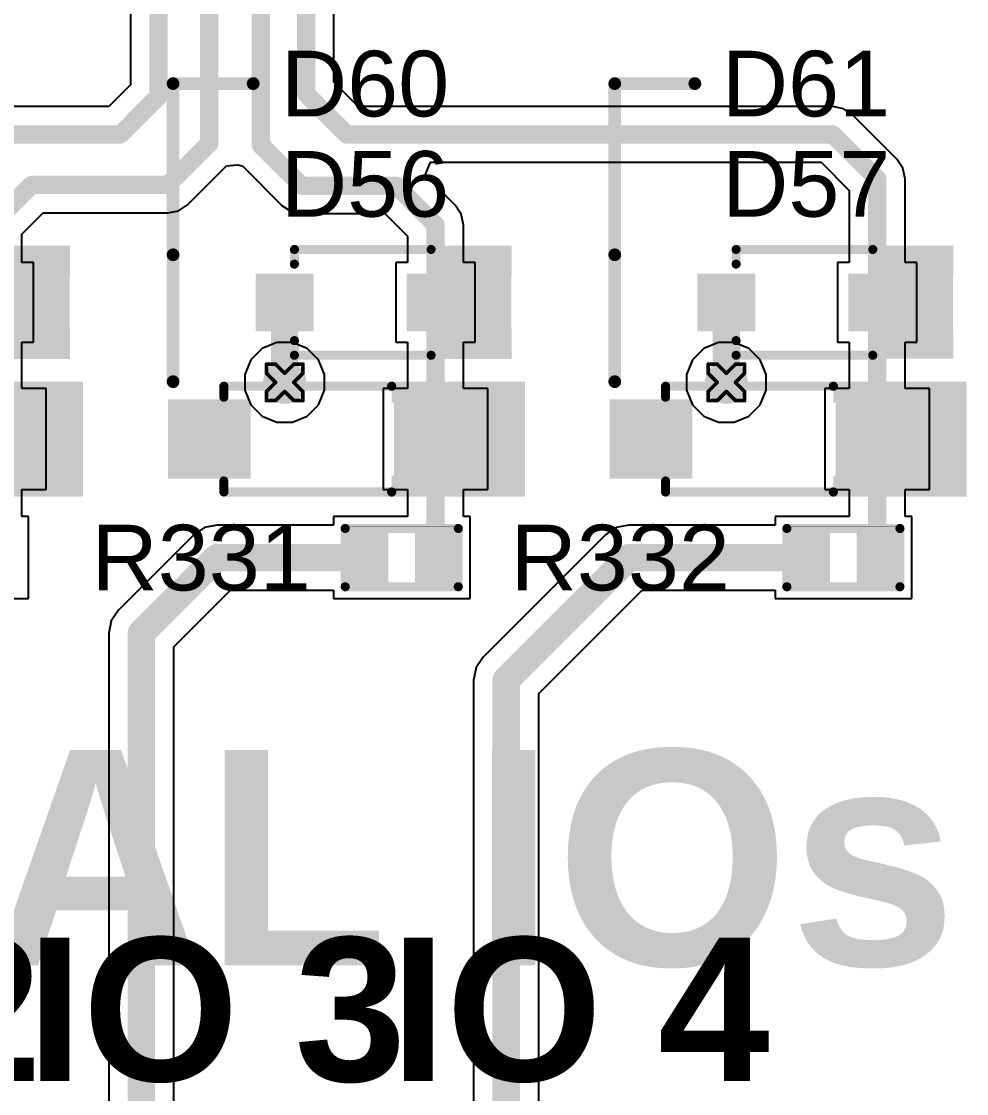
# Model space of a CAD drawing. Header units: inches. Extents: x -11 to 5379, y 0 to 5429.
# Drawn here: x 23.23 to 36.39, y 10.41 to 25.35 of the extents above; entities that cross this region are included whole.
import ezdxf

# ---------------------------------------------------------------- set-up
doc = ezdxf.new("R2010")
doc.units = ezdxf.units.IN
for name, color, linetype in [('Bottom Layer', 5, 'Continuous'), ('Drill Drawing', 1, 'Continuous'), ('GND', 16, 'Continuous'), ('PWR', 76, 'Continuous'), ('Top Layer', 1, 'Continuous'), ('Top Overlay', 2, 'Continuous'), ('Top Paste', 8, 'Continuous'), ('Top Solder', 216, 'Continuous'), ('Via Holes', 16, 'Continuous')]:
    doc.layers.add(name, color=color, linetype=linetype)
doc.styles.add('Arial', font='', dxfattribs={"height": 0.2})
doc.styles.add('Arial_Bold', font='', dxfattribs={"height": 0.2})
doc.styles.get('Arial').set_extended_font_data('Arial')
doc.styles.get('Arial_Bold').set_extended_font_data('Arial', bold=True)

# ---------------------------------------------------------------- blocks, each defined once
blk = doc.blocks.new('R___0402_189')
at = {"layer": 'Top Layer'}
for points in [[(-0.699, -0.318), (-0.699, 0.318), (-0.241, 0.318), (-0.241, -0.318)], [(0.241, -0.318), (0.241, 0.318), (0.699, 0.318), (0.699, -0.318)]]:
    blk.add_hatch(color=1, dxfattribs=at).paths.add_polyline_path(points)
at = {"layer": 'Top Paste'}
for points in [[(-0.699, -0.318), (-0.699, 0.318), (-0.241, 0.318), (-0.241, -0.318)], [(0.241, -0.318), (0.241, 0.318), (0.699, 0.318), (0.699, -0.318)]]:
    blk.add_hatch(color=8, dxfattribs=at).paths.add_polyline_path(points)
at = {"layer": 'Top Solder'}
for points in [[(-0.754, -0.373), (-0.754, 0.373), (-0.186, 0.373), (-0.186, -0.373)], [(0.186, -0.373), (0.186, 0.373), (0.754, 0.373), (0.754, -0.373)]]:
    blk.add_hatch(color=216, dxfattribs=at).paths.add_polyline_path(points)
at = {"layer": 'Top Overlay'}
for points in [[(-0.787, 0.406, 0.127, 0.127, 0), (-0.787, -0.406, 0.127, 0.127, 0)], [(0.787, 0.406, 0.127, 0.127, 0), (-0.787, 0.406, 0.127, 0.127, 0)], [(0.787, 0.406, 0.127, 0.127, 0), (0.787, -0.406, 0.127, 0.127, 0)], [(0.787, -0.406, 0.127, 0.127, 0), (-0.787, -0.406, 0.127, 0.127, 0)], [(0.813, -0.432, 0.00323, 0.00323, 0), (-0.813, -0.432, 0.00323, 0.00323, 0)]]:
    blk.add_lwpolyline(points, format="xyseb", dxfattribs=at)
for points in [[(-0.819, 0.406, 0.0635, 0.0635, 1), (-0.756, 0.406, 0.0635, 0.0635, 1)], [(-0.819, 0.406, 0.0635, 0.0635, 1), (-0.756, 0.406, 0.0635, 0.0635, 1)], [(0.756, 0.406, 0.0635, 0.0635, 1), (0.819, 0.406, 0.0635, 0.0635, 1)], [(0.756, 0.406, 0.0635, 0.0635, 1), (0.819, 0.406, 0.0635, 0.0635, 1)], [(-0.819, -0.406, 0.0635, 0.0635, 1), (-0.756, -0.406, 0.0635, 0.0635, 1)], [(-0.819, -0.406, 0.0635, 0.0635, 1), (-0.756, -0.406, 0.0635, 0.0635, 1)], [(-0.814, -0.432, 0.00161, 0.00161, 1), (-0.812, -0.432, 0.00161, 0.00161, 1)], [(0.756, -0.406, 0.0635, 0.0635, 1), (0.819, -0.406, 0.0635, 0.0635, 1)], [(0.756, -0.406, 0.0635, 0.0635, 1), (0.819, -0.406, 0.0635, 0.0635, 1)], [(0.812, -0.432, 0.00161, 0.00161, 1), (0.814, -0.432, 0.00161, 0.00161, 1)]]:
    blk.add_lwpolyline(points, format="xyseb", close=True, dxfattribs=at)
blk = doc.blocks.new('R___0402_190')
at = {"layer": 'Top Layer'}
for points in [[(-0.699, -0.318), (-0.699, 0.318), (-0.241, 0.318), (-0.241, -0.318)], [(0.241, -0.318), (0.241, 0.318), (0.699, 0.318), (0.699, -0.318)]]:
    blk.add_hatch(color=1, dxfattribs=at).paths.add_polyline_path(points)
at = {"layer": 'Top Paste'}
for points in [[(-0.699, -0.318), (-0.699, 0.318), (-0.241, 0.318), (-0.241, -0.318)], [(0.241, -0.318), (0.241, 0.318), (0.699, 0.318), (0.699, -0.318)]]:
    blk.add_hatch(color=8, dxfattribs=at).paths.add_polyline_path(points)
at = {"layer": 'Top Solder'}
for points in [[(-0.754, -0.373), (-0.754, 0.373), (-0.186, 0.373), (-0.186, -0.373)], [(0.186, -0.373), (0.186, 0.373), (0.754, 0.373), (0.754, -0.373)]]:
    blk.add_hatch(color=216, dxfattribs=at).paths.add_polyline_path(points)
at = {"layer": 'Top Overlay'}
for points in [[(-0.787, 0.406, 0.127, 0.127, 0), (-0.787, -0.406, 0.127, 0.127, 0)], [(0.787, 0.406, 0.127, 0.127, 0), (-0.787, 0.406, 0.127, 0.127, 0)], [(0.787, 0.406, 0.127, 0.127, 0), (0.787, -0.406, 0.127, 0.127, 0)], [(0.787, -0.406, 0.127, 0.127, 0), (-0.787, -0.406, 0.127, 0.127, 0)], [(0.813, -0.432, 0.00323, 0.00323, 0), (-0.813, -0.432, 0.00323, 0.00323, 0)]]:
    blk.add_lwpolyline(points, format="xyseb", dxfattribs=at)
for points in [[(-0.819, 0.406, 0.0635, 0.0635, 1), (-0.756, 0.406, 0.0635, 0.0635, 1)], [(-0.819, 0.406, 0.0635, 0.0635, 1), (-0.756, 0.406, 0.0635, 0.0635, 1)], [(0.756, 0.406, 0.0635, 0.0635, 1), (0.819, 0.406, 0.0635, 0.0635, 1)], [(0.756, 0.406, 0.0635, 0.0635, 1), (0.819, 0.406, 0.0635, 0.0635, 1)], [(-0.819, -0.406, 0.0635, 0.0635, 1), (-0.756, -0.406, 0.0635, 0.0635, 1)], [(-0.819, -0.406, 0.0635, 0.0635, 1), (-0.756, -0.406, 0.0635, 0.0635, 1)], [(-0.814, -0.432, 0.00161, 0.00161, 1), (-0.812, -0.432, 0.00161, 0.00161, 1)], [(0.756, -0.406, 0.0635, 0.0635, 1), (0.819, -0.406, 0.0635, 0.0635, 1)], [(0.756, -0.406, 0.0635, 0.0635, 1), (0.819, -0.406, 0.0635, 0.0635, 1)], [(0.812, -0.432, 0.00161, 0.00161, 1), (0.814, -0.432, 0.00161, 0.00161, 1)]]:
    blk.add_lwpolyline(points, format="xyseb", close=True, dxfattribs=at)
blk = doc.blocks.new('SOD_123_528')
at = {"layer": 'Top Layer'}
for points in [[(-1.1, 0.45), (-1.1, -0.45), (-2.05, -0.45), (-2.05, 0.45)], [(2.05, 0.45), (2.05, -0.45), (1.1, -0.45), (1.1, 0.45)]]:
    blk.add_hatch(color=1, dxfattribs=at).paths.add_polyline_path(points)
at = {"layer": 'Top Overlay'}
for points in [[(0.965, 0.508), (2.819, 0.508), (2.819, 0.8), (0.965, 0.8)], [(2.12, -0.787), (2.819, -0.787), (2.819, 0.787), (2.12, 0.787)], [(0.965, -0.8), (2.819, -0.8), (2.819, -0.508), (0.965, -0.508)]]:
    blk.add_hatch(color=2, dxfattribs=at).paths.add_polyline_path(points)
at = {"layer": 'Top Paste'}
for points in [[(-1.1, 0.45), (-1.1, -0.45), (-2.05, -0.45), (-2.05, 0.45)], [(2.05, 0.45), (2.05, -0.45), (1.1, -0.45), (1.1, 0.45)]]:
    blk.add_hatch(color=8, dxfattribs=at).paths.add_polyline_path(points)
at = {"layer": 'Top Solder'}
for points in [[(-0.998, 0.552), (-0.998, -0.552), (-2.152, -0.552), (-2.152, 0.552)], [(2.152, 0.552), (2.152, -0.552), (0.998, -0.552), (0.998, 0.552)]]:
    blk.add_hatch(color=216, dxfattribs=at).paths.add_polyline_path(points)
at = {"layer": 'Top Overlay'}
for points in [[(-1.372, 0.584, 0.127, 0.127, 0), (-1.372, 0.737, 0.127, 0.127, 0)], [(-1.372, 0.737, 0.127, 0.127, 0), (0.965, 0.737, 0.127, 0.127, 0)], [(-1.372, -0.737, 0.127, 0.127, 0), (-1.372, -0.584, 0.127, 0.127, 0)], [(-1.372, -0.737, 0.127, 0.127, 0), (0.965, -0.737, 0.127, 0.127, 0)]]:
    blk.add_lwpolyline(points, format="xyseb", dxfattribs=at)
for points in [[(-1.403, 0.737, 0.0635, 0.0635, 1), (-1.34, 0.737, 0.0635, 0.0635, 1)], [(-1.403, 0.737, 0.0635, 0.0635, 1), (-1.34, 0.737, 0.0635, 0.0635, 1)], [(0.933, 0.737, 0.0635, 0.0635, 1), (0.997, 0.737, 0.0635, 0.0635, 1)], [(-1.403, 0.584, 0.0635, 0.0635, 1), (-1.34, 0.584, 0.0635, 0.0635, 1)], [(-1.403, -0.584, 0.0635, 0.0635, 1), (-1.34, -0.584, 0.0635, 0.0635, 1)], [(-1.403, -0.737, 0.0635, 0.0635, 1), (-1.34, -0.737, 0.0635, 0.0635, 1)], [(-1.403, -0.737, 0.0635, 0.0635, 1), (-1.34, -0.737, 0.0635, 0.0635, 1)], [(0.933, -0.737, 0.0635, 0.0635, 1), (0.997, -0.737, 0.0635, 0.0635, 1)]]:
    blk.add_lwpolyline(points, format="xyseb", close=True, dxfattribs=at)
blk = doc.blocks.new('SOD_123_529')
at = {"layer": 'Top Layer'}
for points in [[(-1.1, 0.45), (-1.1, -0.45), (-2.05, -0.45), (-2.05, 0.45)], [(2.05, 0.45), (2.05, -0.45), (1.1, -0.45), (1.1, 0.45)]]:
    blk.add_hatch(color=1, dxfattribs=at).paths.add_polyline_path(points)
at = {"layer": 'Top Overlay'}
for points in [[(0.965, 0.508), (2.819, 0.508), (2.819, 0.8), (0.965, 0.8)], [(2.12, -0.787), (2.819, -0.787), (2.819, 0.787), (2.12, 0.787)], [(0.965, -0.8), (2.819, -0.8), (2.819, -0.508), (0.965, -0.508)]]:
    blk.add_hatch(color=2, dxfattribs=at).paths.add_polyline_path(points)
at = {"layer": 'Top Paste'}
for points in [[(-1.1, 0.45), (-1.1, -0.45), (-2.05, -0.45), (-2.05, 0.45)], [(2.05, 0.45), (2.05, -0.45), (1.1, -0.45), (1.1, 0.45)]]:
    blk.add_hatch(color=8, dxfattribs=at).paths.add_polyline_path(points)
at = {"layer": 'Top Solder'}
for points in [[(-0.998, 0.552), (-0.998, -0.552), (-2.152, -0.552), (-2.152, 0.552)], [(2.152, 0.552), (2.152, -0.552), (0.998, -0.552), (0.998, 0.552)]]:
    blk.add_hatch(color=216, dxfattribs=at).paths.add_polyline_path(points)
at = {"layer": 'Top Overlay'}
for points in [[(-1.372, 0.584, 0.127, 0.127, 0), (-1.372, 0.737, 0.127, 0.127, 0)], [(-1.372, 0.737, 0.127, 0.127, 0), (0.965, 0.737, 0.127, 0.127, 0)], [(-1.372, -0.737, 0.127, 0.127, 0), (-1.372, -0.584, 0.127, 0.127, 0)], [(-1.372, -0.737, 0.127, 0.127, 0), (0.965, -0.737, 0.127, 0.127, 0)]]:
    blk.add_lwpolyline(points, format="xyseb", dxfattribs=at)
for points in [[(-1.403, 0.737, 0.0635, 0.0635, 1), (-1.34, 0.737, 0.0635, 0.0635, 1)], [(-1.403, 0.737, 0.0635, 0.0635, 1), (-1.34, 0.737, 0.0635, 0.0635, 1)], [(0.933, 0.737, 0.0635, 0.0635, 1), (0.997, 0.737, 0.0635, 0.0635, 1)], [(-1.403, 0.584, 0.0635, 0.0635, 1), (-1.34, 0.584, 0.0635, 0.0635, 1)], [(-1.403, -0.584, 0.0635, 0.0635, 1), (-1.34, -0.584, 0.0635, 0.0635, 1)], [(-1.403, -0.737, 0.0635, 0.0635, 1), (-1.34, -0.737, 0.0635, 0.0635, 1)], [(-1.403, -0.737, 0.0635, 0.0635, 1), (-1.34, -0.737, 0.0635, 0.0635, 1)], [(0.933, -0.737, 0.0635, 0.0635, 1), (0.997, -0.737, 0.0635, 0.0635, 1)]]:
    blk.add_lwpolyline(points, format="xyseb", close=True, dxfattribs=at)
blk = doc.blocks.new('SOD_123_530')
at = {"layer": 'Top Layer'}
for points in [[(-1.1, 0.45), (-1.1, -0.45), (-2.05, -0.45), (-2.05, 0.45)], [(2.05, 0.45), (2.05, -0.45), (1.1, -0.45), (1.1, 0.45)]]:
    blk.add_hatch(color=1, dxfattribs=at).paths.add_polyline_path(points)
at = {"layer": 'Top Overlay'}
for points in [[(0.965, 0.508), (2.819, 0.508), (2.819, 0.8), (0.965, 0.8)], [(2.12, -0.787), (2.819, -0.787), (2.819, 0.787), (2.12, 0.787)], [(0.965, -0.8), (2.819, -0.8), (2.819, -0.508), (0.965, -0.508)]]:
    blk.add_hatch(color=2, dxfattribs=at).paths.add_polyline_path(points)
at = {"layer": 'Top Paste'}
for points in [[(-1.1, 0.45), (-1.1, -0.45), (-2.05, -0.45), (-2.05, 0.45)], [(2.05, 0.45), (2.05, -0.45), (1.1, -0.45), (1.1, 0.45)]]:
    blk.add_hatch(color=8, dxfattribs=at).paths.add_polyline_path(points)
at = {"layer": 'Top Solder'}
for points in [[(-0.998, 0.552), (-0.998, -0.552), (-2.152, -0.552), (-2.152, 0.552)], [(2.152, 0.552), (2.152, -0.552), (0.998, -0.552), (0.998, 0.552)]]:
    blk.add_hatch(color=216, dxfattribs=at).paths.add_polyline_path(points)
at = {"layer": 'Top Overlay'}
for points in [[(-1.372, 0.584, 0.127, 0.127, 0), (-1.372, 0.737, 0.127, 0.127, 0)], [(-1.372, 0.737, 0.127, 0.127, 0), (0.965, 0.737, 0.127, 0.127, 0)], [(-1.372, -0.737, 0.127, 0.127, 0), (-1.372, -0.584, 0.127, 0.127, 0)], [(-1.372, -0.737, 0.127, 0.127, 0), (0.965, -0.737, 0.127, 0.127, 0)]]:
    blk.add_lwpolyline(points, format="xyseb", dxfattribs=at)
for points in [[(-1.403, 0.737, 0.0635, 0.0635, 1), (-1.34, 0.737, 0.0635, 0.0635, 1)], [(-1.403, 0.737, 0.0635, 0.0635, 1), (-1.34, 0.737, 0.0635, 0.0635, 1)], [(0.933, 0.737, 0.0635, 0.0635, 1), (0.997, 0.737, 0.0635, 0.0635, 1)], [(-1.403, 0.584, 0.0635, 0.0635, 1), (-1.34, 0.584, 0.0635, 0.0635, 1)], [(-1.403, -0.584, 0.0635, 0.0635, 1), (-1.34, -0.584, 0.0635, 0.0635, 1)], [(-1.403, -0.737, 0.0635, 0.0635, 1), (-1.34, -0.737, 0.0635, 0.0635, 1)], [(-1.403, -0.737, 0.0635, 0.0635, 1), (-1.34, -0.737, 0.0635, 0.0635, 1)], [(0.933, -0.737, 0.0635, 0.0635, 1), (0.997, -0.737, 0.0635, 0.0635, 1)]]:
    blk.add_lwpolyline(points, format="xyseb", close=True, dxfattribs=at)
blk = doc.blocks.new('SOD323F_532')
at = {"layer": 'Top Layer'}
for points in [[(-1.35, 0.3), (-0.75, 0.3), (-0.75, -0.3), (-1.35, -0.3)], [(0.75, 0.3), (1.35, 0.3), (1.35, -0.3), (0.75, -0.3)]]:
    blk.add_hatch(color=1, dxfattribs=at).paths.add_polyline_path(points)
at = {"layer": 'Top Overlay'}
for points in [[(0.989, 0.383), (2.109, 0.383), (2.109, 0.789), (0.989, 0.789)], [(1.422, -0.406), (2.108, -0.406), (2.108, 0.457), (1.422, 0.457)], [(0.989, -0.786), (2.109, -0.786), (2.109, -0.379), (0.989, -0.379)]]:
    blk.add_hatch(color=2, dxfattribs=at).paths.add_polyline_path(points)
at = {"layer": 'Top Paste'}
for points in [[(-1.35, 0.3), (-0.75, 0.3), (-0.75, -0.3), (-1.35, -0.3)], [(0.75, 0.3), (1.35, 0.3), (1.35, -0.3), (0.75, -0.3)]]:
    blk.add_hatch(color=8, dxfattribs=at).paths.add_polyline_path(points)
at = {"layer": 'Top Solder'}
for points in [[(-1.452, 0.402), (-0.648, 0.402), (-0.648, -0.402), (-1.452, -0.402)], [(0.648, 0.402), (1.452, 0.402), (1.452, -0.402), (0.648, -0.402)]]:
    blk.add_hatch(color=216, dxfattribs=at).paths.add_polyline_path(points)
at = {"layer": 'Top Overlay'}
for points in [[(-0.914, 0.737, 0.127, 0.127, 0), (0.988, 0.737, 0.127, 0.127, 0)], [(-0.914, 0.533, 0.127, 0.127, 0), (-0.914, 0.737, 0.127, 0.127, 0)], [(-0.914, -0.737, 0.127, 0.127, 0), (-0.914, -0.533, 0.127, 0.127, 0)], [(-0.914, -0.737, 0.127, 0.127, 0), (0.988, -0.737, 0.127, 0.127, 0)]]:
    blk.add_lwpolyline(points, format="xyseb", dxfattribs=at)
for points in [[(-0.946, 0.737, 0.0635, 0.0635, 1), (-0.883, 0.737, 0.0635, 0.0635, 1)], [(-0.946, 0.737, 0.0635, 0.0635, 1), (-0.883, 0.737, 0.0635, 0.0635, 1)], [(0.957, 0.737, 0.0635, 0.0635, 1), (1.02, 0.737, 0.0635, 0.0635, 1)], [(-0.946, 0.533, 0.0635, 0.0635, 1), (-0.883, 0.533, 0.0635, 0.0635, 1)], [(-0.946, -0.533, 0.0635, 0.0635, 1), (-0.883, -0.533, 0.0635, 0.0635, 1)], [(-0.946, -0.737, 0.0635, 0.0635, 1), (-0.883, -0.737, 0.0635, 0.0635, 1)], [(-0.946, -0.737, 0.0635, 0.0635, 1), (-0.883, -0.737, 0.0635, 0.0635, 1)], [(0.957, -0.737, 0.0635, 0.0635, 1), (1.02, -0.737, 0.0635, 0.0635, 1)]]:
    blk.add_lwpolyline(points, format="xyseb", close=True, dxfattribs=at)
blk = doc.blocks.new('SOD323F_533')
at = {"layer": 'Top Layer'}
for points in [[(-1.35, 0.3), (-0.75, 0.3), (-0.75, -0.3), (-1.35, -0.3)], [(0.75, 0.3), (1.35, 0.3), (1.35, -0.3), (0.75, -0.3)]]:
    blk.add_hatch(color=1, dxfattribs=at).paths.add_polyline_path(points)
at = {"layer": 'Top Overlay'}
for points in [[(0.989, 0.382), (2.109, 0.382), (2.109, 0.788), (0.989, 0.788)], [(1.422, -0.406), (2.108, -0.406), (2.108, 0.457), (1.422, 0.457)], [(0.989, -0.787), (2.109, -0.787), (2.109, -0.38), (0.989, -0.38)]]:
    blk.add_hatch(color=2, dxfattribs=at).paths.add_polyline_path(points)
at = {"layer": 'Top Paste'}
for points in [[(-1.35, 0.3), (-0.75, 0.3), (-0.75, -0.3), (-1.35, -0.3)], [(0.75, 0.3), (1.35, 0.3), (1.35, -0.3), (0.75, -0.3)]]:
    blk.add_hatch(color=8, dxfattribs=at).paths.add_polyline_path(points)
at = {"layer": 'Top Solder'}
for points in [[(-1.452, 0.402), (-0.648, 0.402), (-0.648, -0.402), (-1.452, -0.402)], [(0.648, 0.402), (1.452, 0.402), (1.452, -0.402), (0.648, -0.402)]]:
    blk.add_hatch(color=216, dxfattribs=at).paths.add_polyline_path(points)
at = {"layer": 'Top Overlay'}
for points in [[(-0.914, 0.737, 0.127, 0.127, 0), (0.988, 0.737, 0.127, 0.127, 0)], [(-0.914, 0.533, 0.127, 0.127, 0), (-0.914, 0.737, 0.127, 0.127, 0)], [(-0.914, -0.737, 0.127, 0.127, 0), (-0.914, -0.533, 0.127, 0.127, 0)], [(-0.914, -0.737, 0.127, 0.127, 0), (0.988, -0.737, 0.127, 0.127, 0)]]:
    blk.add_lwpolyline(points, format="xyseb", dxfattribs=at)
for points in [[(-0.946, 0.737, 0.0635, 0.0635, 1), (-0.883, 0.737, 0.0635, 0.0635, 1)], [(-0.946, 0.737, 0.0635, 0.0635, 1), (-0.883, 0.737, 0.0635, 0.0635, 1)], [(0.957, 0.737, 0.0635, 0.0635, 1), (1.02, 0.737, 0.0635, 0.0635, 1)], [(-0.946, 0.533, 0.0635, 0.0635, 1), (-0.883, 0.533, 0.0635, 0.0635, 1)], [(-0.946, -0.533, 0.0635, 0.0635, 1), (-0.883, -0.533, 0.0635, 0.0635, 1)], [(-0.946, -0.737, 0.0635, 0.0635, 1), (-0.883, -0.737, 0.0635, 0.0635, 1)], [(-0.946, -0.737, 0.0635, 0.0635, 1), (-0.883, -0.737, 0.0635, 0.0635, 1)], [(0.957, -0.737, 0.0635, 0.0635, 1), (1.02, -0.737, 0.0635, 0.0635, 1)]]:
    blk.add_lwpolyline(points, format="xyseb", close=True, dxfattribs=at)
blk = doc.blocks.new('SOD323F_534')
at = {"layer": 'Top Layer'}
for points in [[(-1.35, 0.3), (-0.75, 0.3), (-0.75, -0.3), (-1.35, -0.3)], [(0.75, 0.3), (1.35, 0.3), (1.35, -0.3), (0.75, -0.3)]]:
    blk.add_hatch(color=1, dxfattribs=at).paths.add_polyline_path(points)
at = {"layer": 'Top Overlay'}
for points in [[(0.989, 0.382), (2.109, 0.382), (2.109, 0.788), (0.989, 0.788)], [(1.422, -0.406), (2.108, -0.406), (2.108, 0.457), (1.422, 0.457)], [(0.989, -0.787), (2.109, -0.787), (2.109, -0.38), (0.989, -0.38)]]:
    blk.add_hatch(color=2, dxfattribs=at).paths.add_polyline_path(points)
at = {"layer": 'Top Paste'}
for points in [[(-1.35, 0.3), (-0.75, 0.3), (-0.75, -0.3), (-1.35, -0.3)], [(0.75, 0.3), (1.35, 0.3), (1.35, -0.3), (0.75, -0.3)]]:
    blk.add_hatch(color=8, dxfattribs=at).paths.add_polyline_path(points)
at = {"layer": 'Top Solder'}
for points in [[(-1.452, 0.402), (-0.648, 0.402), (-0.648, -0.402), (-1.452, -0.402)], [(0.648, 0.402), (1.452, 0.402), (1.452, -0.402), (0.648, -0.402)]]:
    blk.add_hatch(color=216, dxfattribs=at).paths.add_polyline_path(points)
at = {"layer": 'Top Overlay'}
for points in [[(-0.914, 0.737, 0.127, 0.127, 0), (0.988, 0.737, 0.127, 0.127, 0)], [(-0.914, 0.533, 0.127, 0.127, 0), (-0.914, 0.737, 0.127, 0.127, 0)], [(-0.914, -0.737, 0.127, 0.127, 0), (-0.914, -0.533, 0.127, 0.127, 0)], [(-0.914, -0.737, 0.127, 0.127, 0), (0.988, -0.737, 0.127, 0.127, 0)]]:
    blk.add_lwpolyline(points, format="xyseb", dxfattribs=at)
for points in [[(-0.946, 0.737, 0.0635, 0.0635, 1), (-0.883, 0.737, 0.0635, 0.0635, 1)], [(-0.946, 0.737, 0.0635, 0.0635, 1), (-0.883, 0.737, 0.0635, 0.0635, 1)], [(0.957, 0.737, 0.0635, 0.0635, 1), (1.02, 0.737, 0.0635, 0.0635, 1)], [(-0.946, 0.533, 0.0635, 0.0635, 1), (-0.883, 0.533, 0.0635, 0.0635, 1)], [(-0.946, -0.533, 0.0635, 0.0635, 1), (-0.883, -0.533, 0.0635, 0.0635, 1)], [(-0.946, -0.737, 0.0635, 0.0635, 1), (-0.883, -0.737, 0.0635, 0.0635, 1)], [(-0.946, -0.737, 0.0635, 0.0635, 1), (-0.883, -0.737, 0.0635, 0.0635, 1)], [(0.957, -0.737, 0.0635, 0.0635, 1), (1.02, -0.737, 0.0635, 0.0635, 1)]]:
    blk.add_lwpolyline(points, format="xyseb", close=True, dxfattribs=at)

msp = doc.modelspace()

# ---------------------------------------------------------------- hatches: boundary and pattern name
at = {"layer": 'Bottom Layer'}
h = msp.add_hatch(color=5, dxfattribs=at)
edge = h.paths.add_edge_path()
edge.add_arc((26.9, 20.32), 0.3, 0, 360)
h = msp.add_hatch(color=5, dxfattribs=at)
edge = h.paths.add_edge_path()
edge.add_arc((33.05, 20.32), 0.3, 0, 360)
at = {"layer": 'GND'}
h = msp.add_hatch(color=16, dxfattribs=at)
edge = h.paths.add_edge_path()
edge.add_arc((26.9, 20.32), 0.3, 0, 360)
h = msp.add_hatch(color=16, dxfattribs=at)
edge = h.paths.add_edge_path()
edge.add_arc((33.05, 20.32), 0.3, 0, 360)
at = {"layer": 'PWR'}
h = msp.add_hatch(color=76, dxfattribs=at)
edge = h.paths.add_edge_path()
edge.add_arc((26.9, 20.32), 0.3, 0, 360)
h = msp.add_hatch(color=76, dxfattribs=at)
edge = h.paths.add_edge_path()
edge.add_arc((33.05, 20.32), 0.3, 0, 360)
at = {"layer": 'Top Layer'}
h = msp.add_hatch(color=1, dxfattribs=at)
edge = h.paths.add_edge_path()
edge.add_arc((26.9, 20.32), 0.3, 0, 360)
h = msp.add_hatch(color=1, dxfattribs=at)
edge = h.paths.add_edge_path()
edge.add_arc((33.05, 20.32), 0.3, 0, 360)
at = {"layer": 'Via Holes'}
h = msp.add_hatch(color=7, dxfattribs=at)
edge = h.paths.add_edge_path()
edge.add_arc((26.9, 20.32), 0.15, 0, 360)
h = msp.add_hatch(color=7, dxfattribs=at)
edge = h.paths.add_edge_path()
edge.add_arc((33.05, 20.32), 0.15, 0, 360)

# ---------------------------------------------------------------- linework, layer by layer
at = {"layer": 'Drill Drawing'}
for points in [[(26.646, 20.447, 0.0508, 0.0508, 0), (26.646, 20.574, 0.0508, 0.0508, 0)], [(26.646, 20.574, 0.0508, 0.0508, 0), (26.773, 20.574, 0.0508, 0.0508, 0)], [(26.646, 20.447, 0.0508, 0.0508, 0), (26.773, 20.32, 0.0508, 0.0508, 0)], [(26.773, 20.574, 0.0508, 0.0508, 0), (26.9, 20.447, 0.0508, 0.0508, 0)], [(26.9, 20.447, 0.0508, 0.0508, 0), (27.027, 20.574, 0.0508, 0.0508, 0)], [(27.027, 20.574, 0.0508, 0.0508, 0), (27.154, 20.574, 0.0508, 0.0508, 0)], [(27.027, 20.32, 0.0508, 0.0508, 0), (27.154, 20.447, 0.0508, 0.0508, 0)], [(27.154, 20.447, 0.0508, 0.0508, 0), (27.154, 20.574, 0.0508, 0.0508, 0)], [(32.796, 20.447, 0.0508, 0.0508, 0), (32.796, 20.574, 0.0508, 0.0508, 0)], [(32.796, 20.574, 0.0508, 0.0508, 0), (32.923, 20.574, 0.0508, 0.0508, 0)], [(32.796, 20.447, 0.0508, 0.0508, 0), (32.923, 20.32, 0.0508, 0.0508, 0)], [(32.923, 20.574, 0.0508, 0.0508, 0), (33.05, 20.447, 0.0508, 0.0508, 0)], [(33.05, 20.447, 0.0508, 0.0508, 0), (33.177, 20.574, 0.0508, 0.0508, 0)], [(33.177, 20.574, 0.0508, 0.0508, 0), (33.304, 20.574, 0.0508, 0.0508, 0)], [(33.177, 20.32, 0.0508, 0.0508, 0), (33.304, 20.447, 0.0508, 0.0508, 0)], [(33.304, 20.447, 0.0508, 0.0508, 0), (33.304, 20.574, 0.0508, 0.0508, 0)], [(26.646, 20.193, 0.0508, 0.0508, 0), (26.773, 20.32, 0.0508, 0.0508, 0)], [(27.027, 20.32, 0.0508, 0.0508, 0), (27.154, 20.193, 0.0508, 0.0508, 0)], [(32.796, 20.193, 0.0508, 0.0508, 0), (32.923, 20.32, 0.0508, 0.0508, 0)], [(33.177, 20.32, 0.0508, 0.0508, 0), (33.304, 20.193, 0.0508, 0.0508, 0)], [(26.646, 20.066, 0.0508, 0.0508, 0), (26.646, 20.193, 0.0508, 0.0508, 0)], [(26.773, 20.066, 0.0508, 0.0508, 0), (26.9, 20.193, 0.0508, 0.0508, 0)], [(26.9, 20.193, 0.0508, 0.0508, 0), (27.027, 20.066, 0.0508, 0.0508, 0)], [(27.154, 20.066, 0.0508, 0.0508, 0), (27.154, 20.193, 0.0508, 0.0508, 0)], [(32.796, 20.066, 0.0508, 0.0508, 0), (32.796, 20.193, 0.0508, 0.0508, 0)], [(32.923, 20.066, 0.0508, 0.0508, 0), (33.05, 20.193, 0.0508, 0.0508, 0)], [(33.05, 20.193, 0.0508, 0.0508, 0), (33.177, 20.066, 0.0508, 0.0508, 0)], [(33.304, 20.066, 0.0508, 0.0508, 0), (33.304, 20.193, 0.0508, 0.0508, 0)], [(26.646, 20.066, 0.0508, 0.0508, 0), (26.773, 20.066, 0.0508, 0.0508, 0)], [(27.027, 20.066, 0.0508, 0.0508, 0), (27.154, 20.066, 0.0508, 0.0508, 0)], [(32.796, 20.066, 0.0508, 0.0508, 0), (32.923, 20.066, 0.0508, 0.0508, 0)], [(33.177, 20.066, 0.0508, 0.0508, 0), (33.304, 20.066, 0.0508, 0.0508, 0)]]:
    msp.add_lwpolyline(points, format="xyseb", dxfattribs=at)
for points in [[(26.633, 20.574, 0.0254, 0.0254, 1), (26.659, 20.574, 0.0254, 0.0254, 1)], [(26.633, 20.574, 0.0254, 0.0254, 1), (26.659, 20.574, 0.0254, 0.0254, 1)], [(26.633, 20.447, 0.0254, 0.0254, 1), (26.659, 20.447, 0.0254, 0.0254, 1)], [(26.633, 20.447, 0.0254, 0.0254, 1), (26.659, 20.447, 0.0254, 0.0254, 1)], [(26.76, 20.574, 0.0254, 0.0254, 1), (26.786, 20.574, 0.0254, 0.0254, 1)], [(26.76, 20.574, 0.0254, 0.0254, 1), (26.786, 20.574, 0.0254, 0.0254, 1)], [(26.887, 20.447, 0.0254, 0.0254, 1), (26.913, 20.447, 0.0254, 0.0254, 1)], [(26.887, 20.447, 0.0254, 0.0254, 1), (26.913, 20.447, 0.0254, 0.0254, 1)], [(27.014, 20.574, 0.0254, 0.0254, 1), (27.04, 20.574, 0.0254, 0.0254, 1)], [(27.014, 20.574, 0.0254, 0.0254, 1), (27.04, 20.574, 0.0254, 0.0254, 1)], [(27.141, 20.574, 0.0254, 0.0254, 1), (27.167, 20.574, 0.0254, 0.0254, 1)], [(27.141, 20.574, 0.0254, 0.0254, 1), (27.167, 20.574, 0.0254, 0.0254, 1)], [(27.141, 20.447, 0.0254, 0.0254, 1), (27.167, 20.447, 0.0254, 0.0254, 1)], [(27.141, 20.447, 0.0254, 0.0254, 1), (27.167, 20.447, 0.0254, 0.0254, 1)], [(32.783, 20.574, 0.0254, 0.0254, 1), (32.809, 20.574, 0.0254, 0.0254, 1)], [(32.783, 20.574, 0.0254, 0.0254, 1), (32.809, 20.574, 0.0254, 0.0254, 1)], [(32.783, 20.447, 0.0254, 0.0254, 1), (32.809, 20.447, 0.0254, 0.0254, 1)], [(32.783, 20.447, 0.0254, 0.0254, 1), (32.809, 20.447, 0.0254, 0.0254, 1)], [(32.91, 20.574, 0.0254, 0.0254, 1), (32.936, 20.574, 0.0254, 0.0254, 1)], [(32.91, 20.574, 0.0254, 0.0254, 1), (32.936, 20.574, 0.0254, 0.0254, 1)], [(33.037, 20.447, 0.0254, 0.0254, 1), (33.063, 20.447, 0.0254, 0.0254, 1)], [(33.037, 20.447, 0.0254, 0.0254, 1), (33.063, 20.447, 0.0254, 0.0254, 1)], [(33.164, 20.574, 0.0254, 0.0254, 1), (33.19, 20.574, 0.0254, 0.0254, 1)], [(33.164, 20.574, 0.0254, 0.0254, 1), (33.19, 20.574, 0.0254, 0.0254, 1)], [(33.291, 20.574, 0.0254, 0.0254, 1), (33.317, 20.574, 0.0254, 0.0254, 1)], [(33.291, 20.574, 0.0254, 0.0254, 1), (33.317, 20.574, 0.0254, 0.0254, 1)], [(33.291, 20.447, 0.0254, 0.0254, 1), (33.317, 20.447, 0.0254, 0.0254, 1)], [(33.291, 20.447, 0.0254, 0.0254, 1), (33.317, 20.447, 0.0254, 0.0254, 1)], [(26.76, 20.32, 0.0254, 0.0254, 1), (26.786, 20.32, 0.0254, 0.0254, 1)], [(26.76, 20.32, 0.0254, 0.0254, 1), (26.786, 20.32, 0.0254, 0.0254, 1)], [(27.014, 20.32, 0.0254, 0.0254, 1), (27.04, 20.32, 0.0254, 0.0254, 1)], [(27.014, 20.32, 0.0254, 0.0254, 1), (27.04, 20.32, 0.0254, 0.0254, 1)], [(32.91, 20.32, 0.0254, 0.0254, 1), (32.936, 20.32, 0.0254, 0.0254, 1)], [(32.91, 20.32, 0.0254, 0.0254, 1), (32.936, 20.32, 0.0254, 0.0254, 1)], [(33.164, 20.32, 0.0254, 0.0254, 1), (33.19, 20.32, 0.0254, 0.0254, 1)], [(33.164, 20.32, 0.0254, 0.0254, 1), (33.19, 20.32, 0.0254, 0.0254, 1)], [(26.633, 20.193, 0.0254, 0.0254, 1), (26.659, 20.193, 0.0254, 0.0254, 1)], [(26.633, 20.193, 0.0254, 0.0254, 1), (26.659, 20.193, 0.0254, 0.0254, 1)], [(26.887, 20.193, 0.0254, 0.0254, 1), (26.913, 20.193, 0.0254, 0.0254, 1)], [(26.887, 20.193, 0.0254, 0.0254, 1), (26.913, 20.193, 0.0254, 0.0254, 1)], [(27.141, 20.193, 0.0254, 0.0254, 1), (27.167, 20.193, 0.0254, 0.0254, 1)], [(27.141, 20.193, 0.0254, 0.0254, 1), (27.167, 20.193, 0.0254, 0.0254, 1)], [(32.783, 20.193, 0.0254, 0.0254, 1), (32.809, 20.193, 0.0254, 0.0254, 1)], [(32.783, 20.193, 0.0254, 0.0254, 1), (32.809, 20.193, 0.0254, 0.0254, 1)], [(33.037, 20.193, 0.0254, 0.0254, 1), (33.063, 20.193, 0.0254, 0.0254, 1)], [(33.037, 20.193, 0.0254, 0.0254, 1), (33.063, 20.193, 0.0254, 0.0254, 1)], [(33.291, 20.193, 0.0254, 0.0254, 1), (33.317, 20.193, 0.0254, 0.0254, 1)], [(33.291, 20.193, 0.0254, 0.0254, 1), (33.317, 20.193, 0.0254, 0.0254, 1)], [(26.633, 20.066, 0.0254, 0.0254, 1), (26.659, 20.066, 0.0254, 0.0254, 1)], [(26.633, 20.066, 0.0254, 0.0254, 1), (26.659, 20.066, 0.0254, 0.0254, 1)], [(26.76, 20.066, 0.0254, 0.0254, 1), (26.786, 20.066, 0.0254, 0.0254, 1)], [(26.76, 20.066, 0.0254, 0.0254, 1), (26.786, 20.066, 0.0254, 0.0254, 1)], [(27.014, 20.066, 0.0254, 0.0254, 1), (27.04, 20.066, 0.0254, 0.0254, 1)], [(27.014, 20.066, 0.0254, 0.0254, 1), (27.04, 20.066, 0.0254, 0.0254, 1)], [(27.141, 20.066, 0.0254, 0.0254, 1), (27.167, 20.066, 0.0254, 0.0254, 1)], [(27.141, 20.066, 0.0254, 0.0254, 1), (27.167, 20.066, 0.0254, 0.0254, 1)], [(32.783, 20.066, 0.0254, 0.0254, 1), (32.809, 20.066, 0.0254, 0.0254, 1)], [(32.783, 20.066, 0.0254, 0.0254, 1), (32.809, 20.066, 0.0254, 0.0254, 1)], [(32.91, 20.066, 0.0254, 0.0254, 1), (32.936, 20.066, 0.0254, 0.0254, 1)], [(32.91, 20.066, 0.0254, 0.0254, 1), (32.936, 20.066, 0.0254, 0.0254, 1)], [(33.164, 20.066, 0.0254, 0.0254, 1), (33.19, 20.066, 0.0254, 0.0254, 1)], [(33.164, 20.066, 0.0254, 0.0254, 1), (33.19, 20.066, 0.0254, 0.0254, 1)], [(33.291, 20.066, 0.0254, 0.0254, 1), (33.317, 20.066, 0.0254, 0.0254, 1)], [(33.291, 20.066, 0.0254, 0.0254, 1), (33.317, 20.066, 0.0254, 0.0254, 1)]]:
    msp.add_lwpolyline(points, format="xyseb", close=True, dxfattribs=at)
at = {"layer": 'PWR'}
for p, q in [((26.586, 20.79), (26.43, 20.634)), ((26.79, 20.874), (26.586, 20.79)), ((27.01, 20.874), (26.79, 20.874)), ((27.214, 20.79), (27.01, 20.874)), ((27.37, 20.634), (27.214, 20.79)), ((32.736, 20.79), (32.58, 20.634)), ((32.94, 20.874), (32.736, 20.79)), ((33.16, 20.874), (32.94, 20.874)), ((33.364, 20.79), (33.16, 20.874)), ((33.52, 20.634), (33.364, 20.79)), ((26.43, 20.634), (26.346, 20.43)), ((27.454, 20.43), (27.37, 20.634)), ((32.58, 20.634), (32.496, 20.43)), ((33.604, 20.43), (33.52, 20.634)), ((26.346, 20.43), (26.346, 20.21)), ((27.454, 20.21), (27.454, 20.43)), ((32.496, 20.43), (32.496, 20.21)), ((33.604, 20.21), (33.604, 20.43)), ((26.346, 20.21), (26.43, 20.006)), ((27.37, 20.006), (27.454, 20.21)), ((32.496, 20.21), (32.58, 20.006)), ((33.52, 20.006), (33.604, 20.21)), ((26.43, 20.006), (26.586, 19.85)), ((27.214, 19.85), (27.37, 20.006)), ((32.58, 20.006), (32.736, 19.85)), ((33.364, 19.85), (33.52, 20.006)), ((26.586, 19.85), (26.79, 19.766)), ((26.79, 19.766), (27.01, 19.766)), ((27.01, 19.766), (27.214, 19.85)), ((32.736, 19.85), (32.94, 19.766)), ((32.94, 19.766), (33.16, 19.766)), ((33.16, 19.766), (33.364, 19.85))]:
    msp.add_line(p, q, dxfattribs=at)
at = {"layer": 'Top Layer'}
for p, q in [((24.755, 34.617), (24.755, 24.466)), ((27.586, 24.501), (27.586, 33.593)), ((27.924, 24.163), (27.586, 24.501)), ((24.755, 24.466), (24.452, 24.163)), ((24.452, 24.163), (17.319, 24.163)), ((34.531, 24.163), (27.924, 24.163)), ((34.679, 24.133), (34.531, 24.163)), ((34.806, 24.049), (34.679, 24.133)), ((35.425, 23.43), (34.806, 24.049)), ((25.546, 22.796), (26.089, 23.339)), ((26.089, 23.339), (26.245, 23.35)), ((26.245, 23.35), (26.309, 23.337)), ((26.309, 23.337), (26.312, 23.335)), ((26.312, 23.335), (26.861, 22.786)), ((28.857, 23.208), (28.931, 23.386)), ((28.931, 23.386), (34.37, 23.386)), ((34.37, 23.386), (34.762, 22.994)), ((35.509, 23.304), (35.425, 23.43)), ((35.539, 23.155), (35.509, 23.304)), ((29.275, 22.791), (28.857, 23.208)), ((35.539, 21.989), (35.539, 23.155)), ((34.762, 22.994), (34.762, 21.989)), ((25.272, 22.683), (25.42, 22.712)), ((25.42, 22.712), (25.546, 22.796)), ((26.861, 22.786), (26.988, 22.701)), ((29.359, 22.665), (29.275, 22.791)), ((23.239, 22.384), (23.537, 22.683)), ((23.537, 22.683), (25.272, 22.683)), ((26.988, 22.701), (27.136, 22.672)), ((27.136, 22.672), (28.295, 22.672)), ((28.295, 22.672), (28.612, 22.355)), ((29.389, 22.516), (29.359, 22.665)), ((29.389, 21.989), (29.389, 22.516)), ((23.239, 21.989), (23.239, 22.384)), ((28.612, 22.355), (28.612, 21.989)), ((23.404, 21.989), (23.239, 21.989)), ((23.404, 20.881), (23.404, 21.989)), ((28.612, 21.989), (28.446, 21.989)), ((28.446, 21.989), (28.446, 20.881)), ((29.554, 21.989), (29.389, 21.989)), ((29.554, 20.881), (29.554, 21.989)), ((34.762, 21.989), (34.596, 21.989)), ((34.596, 21.989), (34.596, 20.881)), ((35.704, 21.989), (35.539, 21.989)), ((35.704, 20.881), (35.704, 21.989)), ((23.239, 20.234), (23.239, 20.881)), ((23.239, 20.881), (23.404, 20.881)), ((28.446, 20.881), (28.612, 20.881)), ((28.612, 20.881), (28.612, 20.234)), ((29.389, 20.234), (29.389, 20.881)), ((29.389, 20.881), (29.554, 20.881)), ((34.596, 20.881), (34.762, 20.881)), ((34.762, 20.881), (34.762, 20.234)), ((35.539, 20.234), (35.539, 20.881)), ((35.539, 20.881), (35.704, 20.881)), ((23.579, 20.234), (23.239, 20.234)), ((23.579, 18.826), (23.579, 20.234)), ((28.612, 20.234), (28.271, 20.234)), ((28.271, 20.234), (28.271, 18.826)), ((29.729, 20.234), (29.389, 20.234)), ((29.729, 18.826), (29.729, 20.234)), ((34.762, 20.234), (34.421, 20.234)), ((34.421, 20.234), (34.421, 18.826)), ((35.879, 20.234), (35.539, 20.234)), ((35.879, 18.826), (35.879, 20.234)), ((23.239, 18.451), (23.239, 18.826)), ((23.239, 18.826), (23.579, 18.826)), ((28.271, 18.826), (28.612, 18.826)), ((28.612, 18.826), (28.612, 18.451)), ((29.389, 18.451), (29.389, 18.826)), ((29.389, 18.826), (29.729, 18.826)), ((34.421, 18.826), (34.762, 18.826)), ((34.762, 18.826), (34.762, 18.451)), ((35.539, 18.451), (35.539, 18.826)), ((35.539, 18.826), (35.879, 18.826)), ((23.333, 18.451), (23.239, 18.451)), ((23.333, 17.308), (23.333, 18.451)), ((28.612, 18.451), (27.578, 18.451)), ((27.578, 18.451), (27.578, 18.332)), ((29.483, 18.451), (29.389, 18.451)), ((29.483, 17.308), (29.483, 18.451)), ((34.762, 18.451), (33.728, 18.451)), ((33.728, 18.451), (33.728, 18.332)), ((35.633, 18.451), (35.539, 18.451)), ((35.633, 17.308), (35.633, 18.451)), ((25.785, 18.298), (25.638, 18.2)), ((25.958, 18.332), (25.785, 18.298)), ((27.578, 18.332), (25.958, 18.332)), ((31.517, 18.298), (31.37, 18.2)), ((31.69, 18.332), (31.517, 18.298)), ((33.728, 18.332), (31.69, 18.332)), ((31.69, 18.332), (31.69, 18.332)), ((25.638, 18.2), (24.584, 17.146)), ((31.37, 18.2), (29.664, 16.494)), ((25.357, 16.638), (26.146, 17.426)), ((26.146, 17.426), (27.578, 17.426)), ((27.578, 17.426), (27.578, 17.308)), ((30.437, 15.986), (31.878, 17.426)), ((31.878, 17.426), (33.728, 17.426)), ((33.728, 17.426), (33.728, 17.308)), ((21.428, 17.308), (23.333, 17.308)), ((27.578, 17.308), (29.483, 17.308)), ((33.728, 17.308), (35.633, 17.308)), ((24.584, 17.146), (24.486, 16.999)), ((24.486, 16.999), (24.451, 16.825)), ((24.451, 16.825), (24.451, 6.539)), ((25.357, 6.539), (25.357, 16.638)), ((29.664, 16.494), (29.566, 16.347)), ((29.566, 16.347), (29.531, 16.173)), ((29.531, 16.173), (29.531, 6.539)), ((30.437, 6.539), (30.437, 15.986))]:
    msp.add_line(p, q, dxfattribs=at)
for points in [[(25.144, 24.306, 0.254, 0.254, 0), (25.144, 34.617, 0.254, 0.254, 0)], [(25.85, 23.649, 0.254, 0.254, 0), (25.85, 34.336, 0.254, 0.254, 0)], [(26.568, 23.628, 0.254, 0.254, 0), (26.568, 34.041, 0.254, 0.254, 0)], [(27.198, 24.34, 0.254, 0.254, 0), (27.198, 33.754, 0.254, 0.254, 0)], [(24.613, 23.774, 0.254, 0.254, 0), (25.144, 24.306, 0.254, 0.254, 0)], [(27.198, 24.34, 0.254, 0.254, 0), (27.763, 23.774, 0.254, 0.254, 0)], [(17.319, 23.774, 0.254, 0.254, 0), (24.613, 23.774, 0.254, 0.254, 0)], [(27.763, 23.774, 0.254, 0.254, 0), (34.531, 23.774, 0.254, 0.254, 0)], [(34.531, 23.774, 0.254, 0.254, 0), (35.15, 23.155, 0.254, 0.254, 0)], [(25.272, 23.071, 0.254, 0.254, 0), (25.85, 23.649, 0.254, 0.254, 0)], [(26.568, 23.628, 0.254, 0.254, 0), (27.136, 23.06, 0.254, 0.254, 0)], [(22.85, 22.545, 0.254, 0.254, 0), (23.376, 23.071, 0.254, 0.254, 0)], [(23.376, 23.071, 0.254, 0.254, 0), (25.272, 23.071, 0.254, 0.254, 0)], [(27.136, 23.06, 0.254, 0.254, 0), (28.456, 23.06, 0.254, 0.254, 0)], [(28.456, 23.06, 0.254, 0.254, 0), (29, 22.516, 0.254, 0.254, 0)], [(35.15, 21.435, 0.254, 0.254, 0), (35.15, 23.155, 0.254, 0.254, 0)], [(29, 21.435, 0.254, 0.254, 0), (29, 22.516, 0.254, 0.254, 0)], [(26.9, 20.32, 0.381, 0.381, 0), (26.9, 21.435, 0.381, 0.381, 0)], [(29, 19.53, 0.254, 0.254, 0), (29, 21.435, 0.254, 0.254, 0)], [(33.05, 20.32, 0.381, 0.381, 0), (33.05, 21.435, 0.381, 0.381, 0)], [(35.15, 19.53, 0.254, 0.254, 0), (35.15, 21.435, 0.254, 0.254, 0)], [(29, 17.879, 0.254, 0.254, 0), (29, 19.53, 0.254, 0.254, 0)], [(35.15, 17.879, 0.254, 0.254, 0), (35.15, 19.53, 0.254, 0.254, 0)], [(24.904, 16.825, 0.381, 0.381, 0), (25.958, 17.879, 0.381, 0.381, 0)], [(25.958, 17.879, 0.381, 0.381, 0), (28.06, 17.879, 0.381, 0.381, 0)], [(29.984, 16.173, 0.381, 0.381, 0), (31.69, 17.879, 0.381, 0.381, 0)], [(31.69, 17.879, 0.381, 0.381, 0), (34.21, 17.879, 0.381, 0.381, 0)], [(24.904, 5.207, 0.381, 0.381, 0), (24.904, 16.825, 0.381, 0.381, 0)], [(29.984, 5.207, 0.381, 0.381, 0), (29.984, 16.173, 0.381, 0.381, 0)]]:
    msp.add_lwpolyline(points, format="xyseb", dxfattribs=at)
for points in [[(25.08, 24.306, 0.127, 0.127, 1), (25.207, 24.306, 0.127, 0.127, 1)], [(25.08, 24.306, 0.127, 0.127, 1), (25.207, 24.306, 0.127, 0.127, 1)], [(27.134, 24.34, 0.127, 0.127, 1), (27.261, 24.34, 0.127, 0.127, 1)], [(27.134, 24.34, 0.127, 0.127, 1), (27.261, 24.34, 0.127, 0.127, 1)], [(24.549, 23.774, 0.127, 0.127, 1), (24.676, 23.774, 0.127, 0.127, 1)], [(24.549, 23.774, 0.127, 0.127, 1), (24.676, 23.774, 0.127, 0.127, 1)], [(27.7, 23.774, 0.127, 0.127, 1), (27.827, 23.774, 0.127, 0.127, 1)], [(27.7, 23.774, 0.127, 0.127, 1), (27.827, 23.774, 0.127, 0.127, 1)], [(34.467, 23.774, 0.127, 0.127, 1), (34.594, 23.774, 0.127, 0.127, 1)], [(34.467, 23.774, 0.127, 0.127, 1), (34.594, 23.774, 0.127, 0.127, 1)], [(25.787, 23.649, 0.127, 0.127, 1), (25.914, 23.649, 0.127, 0.127, 1)], [(25.787, 23.649, 0.127, 0.127, 1), (25.914, 23.649, 0.127, 0.127, 1)], [(26.505, 23.628, 0.127, 0.127, 1), (26.632, 23.628, 0.127, 0.127, 1)], [(26.505, 23.628, 0.127, 0.127, 1), (26.632, 23.628, 0.127, 0.127, 1)], [(23.313, 23.071, 0.127, 0.127, 1), (23.44, 23.071, 0.127, 0.127, 1)], [(23.313, 23.071, 0.127, 0.127, 1), (23.44, 23.071, 0.127, 0.127, 1)], [(25.208, 23.071, 0.127, 0.127, 1), (25.335, 23.071, 0.127, 0.127, 1)], [(25.208, 23.071, 0.127, 0.127, 1), (25.335, 23.071, 0.127, 0.127, 1)], [(27.073, 23.06, 0.127, 0.127, 1), (27.2, 23.06, 0.127, 0.127, 1)], [(27.073, 23.06, 0.127, 0.127, 1), (27.2, 23.06, 0.127, 0.127, 1)], [(28.392, 23.06, 0.127, 0.127, 1), (28.519, 23.06, 0.127, 0.127, 1)], [(28.392, 23.06, 0.127, 0.127, 1), (28.519, 23.06, 0.127, 0.127, 1)], [(35.087, 23.155, 0.127, 0.127, 1), (35.214, 23.155, 0.127, 0.127, 1)], [(35.087, 23.155, 0.127, 0.127, 1), (35.214, 23.155, 0.127, 0.127, 1)], [(28.937, 22.516, 0.127, 0.127, 1), (29.064, 22.516, 0.127, 0.127, 1)], [(28.937, 22.516, 0.127, 0.127, 1), (29.064, 22.516, 0.127, 0.127, 1)], [(26.805, 21.435, 0.191, 0.191, 1), (26.995, 21.435, 0.191, 0.191, 1)], [(28.937, 21.435, 0.127, 0.127, 1), (29.064, 21.435, 0.127, 0.127, 1)], [(28.937, 21.435, 0.127, 0.127, 1), (29.064, 21.435, 0.127, 0.127, 1)], [(32.955, 21.435, 0.191, 0.191, 1), (33.145, 21.435, 0.191, 0.191, 1)], [(35.087, 21.435, 0.127, 0.127, 1), (35.214, 21.435, 0.127, 0.127, 1)], [(35.087, 21.435, 0.127, 0.127, 1), (35.214, 21.435, 0.127, 0.127, 1)], [(26.805, 20.32, 0.191, 0.191, 1), (26.995, 20.32, 0.191, 0.191, 1)], [(32.955, 20.32, 0.191, 0.191, 1), (33.145, 20.32, 0.191, 0.191, 1)], [(28.937, 19.53, 0.127, 0.127, 1), (29.064, 19.53, 0.127, 0.127, 1)], [(28.937, 19.53, 0.127, 0.127, 1), (29.064, 19.53, 0.127, 0.127, 1)], [(35.087, 19.53, 0.127, 0.127, 1), (35.214, 19.53, 0.127, 0.127, 1)], [(35.087, 19.53, 0.127, 0.127, 1), (35.214, 19.53, 0.127, 0.127, 1)], [(25.863, 17.879, 0.191, 0.191, 1), (26.053, 17.879, 0.191, 0.191, 1)], [(25.863, 17.879, 0.191, 0.191, 1), (26.053, 17.879, 0.191, 0.191, 1)], [(27.965, 17.879, 0.191, 0.191, 1), (28.155, 17.879, 0.191, 0.191, 1)], [(28.937, 17.879, 0.127, 0.127, 1), (29.064, 17.879, 0.127, 0.127, 1)], [(31.595, 17.879, 0.191, 0.191, 1), (31.785, 17.879, 0.191, 0.191, 1)], [(31.595, 17.879, 0.191, 0.191, 1), (31.785, 17.879, 0.191, 0.191, 1)], [(34.115, 17.879, 0.191, 0.191, 1), (34.305, 17.879, 0.191, 0.191, 1)], [(35.087, 17.879, 0.127, 0.127, 1), (35.214, 17.879, 0.127, 0.127, 1)], [(24.809, 16.825, 0.191, 0.191, 1), (24.999, 16.825, 0.191, 0.191, 1)], [(24.809, 16.825, 0.191, 0.191, 1), (24.999, 16.825, 0.191, 0.191, 1)], [(29.889, 16.173, 0.191, 0.191, 1), (30.079, 16.173, 0.191, 0.191, 1)], [(29.889, 16.173, 0.191, 0.191, 1), (30.079, 16.173, 0.191, 0.191, 1)]]:
    msp.add_lwpolyline(points, format="xyseb", close=True, dxfattribs=at)
at = {"layer": 'Top Overlay'}
for points in [[(25.346, 22.098, 0.178, 0.178, 0), (25.346, 24.483, 0.178, 0.178, 0)], [(25.346, 24.483, 0.178, 0.178, 0), (26.461, 24.483, 0.178, 0.178, 0)], [(31.496, 24.483, 0.178, 0.178, 0), (32.611, 24.483, 0.178, 0.178, 0)], [(31.496, 22.098, 0.178, 0.178, 0), (31.496, 24.483, 0.178, 0.178, 0)], [(25.346, 20.33, 0.178, 0.178, 0), (25.346, 22.098, 0.178, 0.178, 0)], [(31.496, 20.33, 0.178, 0.178, 0), (31.496, 22.098, 0.178, 0.178, 0)]]:
    msp.add_lwpolyline(points, format="xyseb", dxfattribs=at)
for points in [[(25.302, 24.483, 0.0889, 0.0889, 1), (25.39, 24.483, 0.0889, 0.0889, 1)], [(25.302, 24.483, 0.0889, 0.0889, 1), (25.39, 24.483, 0.0889, 0.0889, 1)], [(26.417, 24.483, 0.0889, 0.0889, 1), (26.506, 24.483, 0.0889, 0.0889, 1)], [(31.452, 24.483, 0.0889, 0.0889, 1), (31.54, 24.483, 0.0889, 0.0889, 1)], [(31.452, 24.483, 0.0889, 0.0889, 1), (31.54, 24.483, 0.0889, 0.0889, 1)], [(32.567, 24.483, 0.0889, 0.0889, 1), (32.656, 24.483, 0.0889, 0.0889, 1)], [(25.302, 22.098, 0.0889, 0.0889, 1), (25.39, 22.098, 0.0889, 0.0889, 1)], [(25.302, 22.098, 0.0889, 0.0889, 1), (25.39, 22.098, 0.0889, 0.0889, 1)], [(31.452, 22.098, 0.0889, 0.0889, 1), (31.54, 22.098, 0.0889, 0.0889, 1)], [(31.452, 22.098, 0.0889, 0.0889, 1), (31.54, 22.098, 0.0889, 0.0889, 1)], [(25.302, 20.33, 0.0889, 0.0889, 1), (25.39, 20.33, 0.0889, 0.0889, 1)], [(31.452, 20.33, 0.0889, 0.0889, 1), (31.54, 20.33, 0.0889, 0.0889, 1)]]:
    msp.add_lwpolyline(points, format="xyseb", close=True, dxfattribs=at)

# ---------------------------------------------------------------- block references
for name, p in [('SOD323F_534', (21.8, 21.435)), ('SOD323F_533', (27.95, 21.435)), ('SOD323F_532', (34.1, 21.435)), ('SOD_123_530', (21.275, 19.53)), ('SOD_123_529', (27.425, 19.53)), ('SOD_123_528', (33.575, 19.53))]:
    msp.add_blockref(name, p)
at = {"rotation": 180}
for name, p in [('R___0402_190', (28.53, 17.879)), ('R___0402_189', (34.68, 17.879))]:
    msp.add_blockref(name, p, dxfattribs=at)

# ---------------------------------------------------------------- texts
at = {"layer": 'Top Overlay'}
for s, height, style, p in [('D60', 0.9144, 'Arial', (26.848, 24.026)), ('D61', 0.9144, 'Arial', (32.987, 24.026)), ('D56', 0.9144, 'Arial', (26.848, 22.629)), ('D57', 0.9144, 'Arial', (32.991, 22.629)), ('R331', 0.9144, 'Arial', (24.211, 17.422)), ('R332', 0.9144, 'Arial', (30.046, 17.422)), ('DIGITAL IOs', 3, 'Arial_Bold', (11.582, 12.197)), ('IO 2', 2, 'Arial_Bold', (18.238, 10.586)), ('IO 3', 2, 'Arial_Bold', (23.312, 10.586)), ('IO 4', 2, 'Arial_Bold', (28.373, 10.586))]:
    msp.add_text(s, height=height, dxfattribs=dict(at, style=style)).set_placement(p)

doc.saveas('drawing.dxf')
